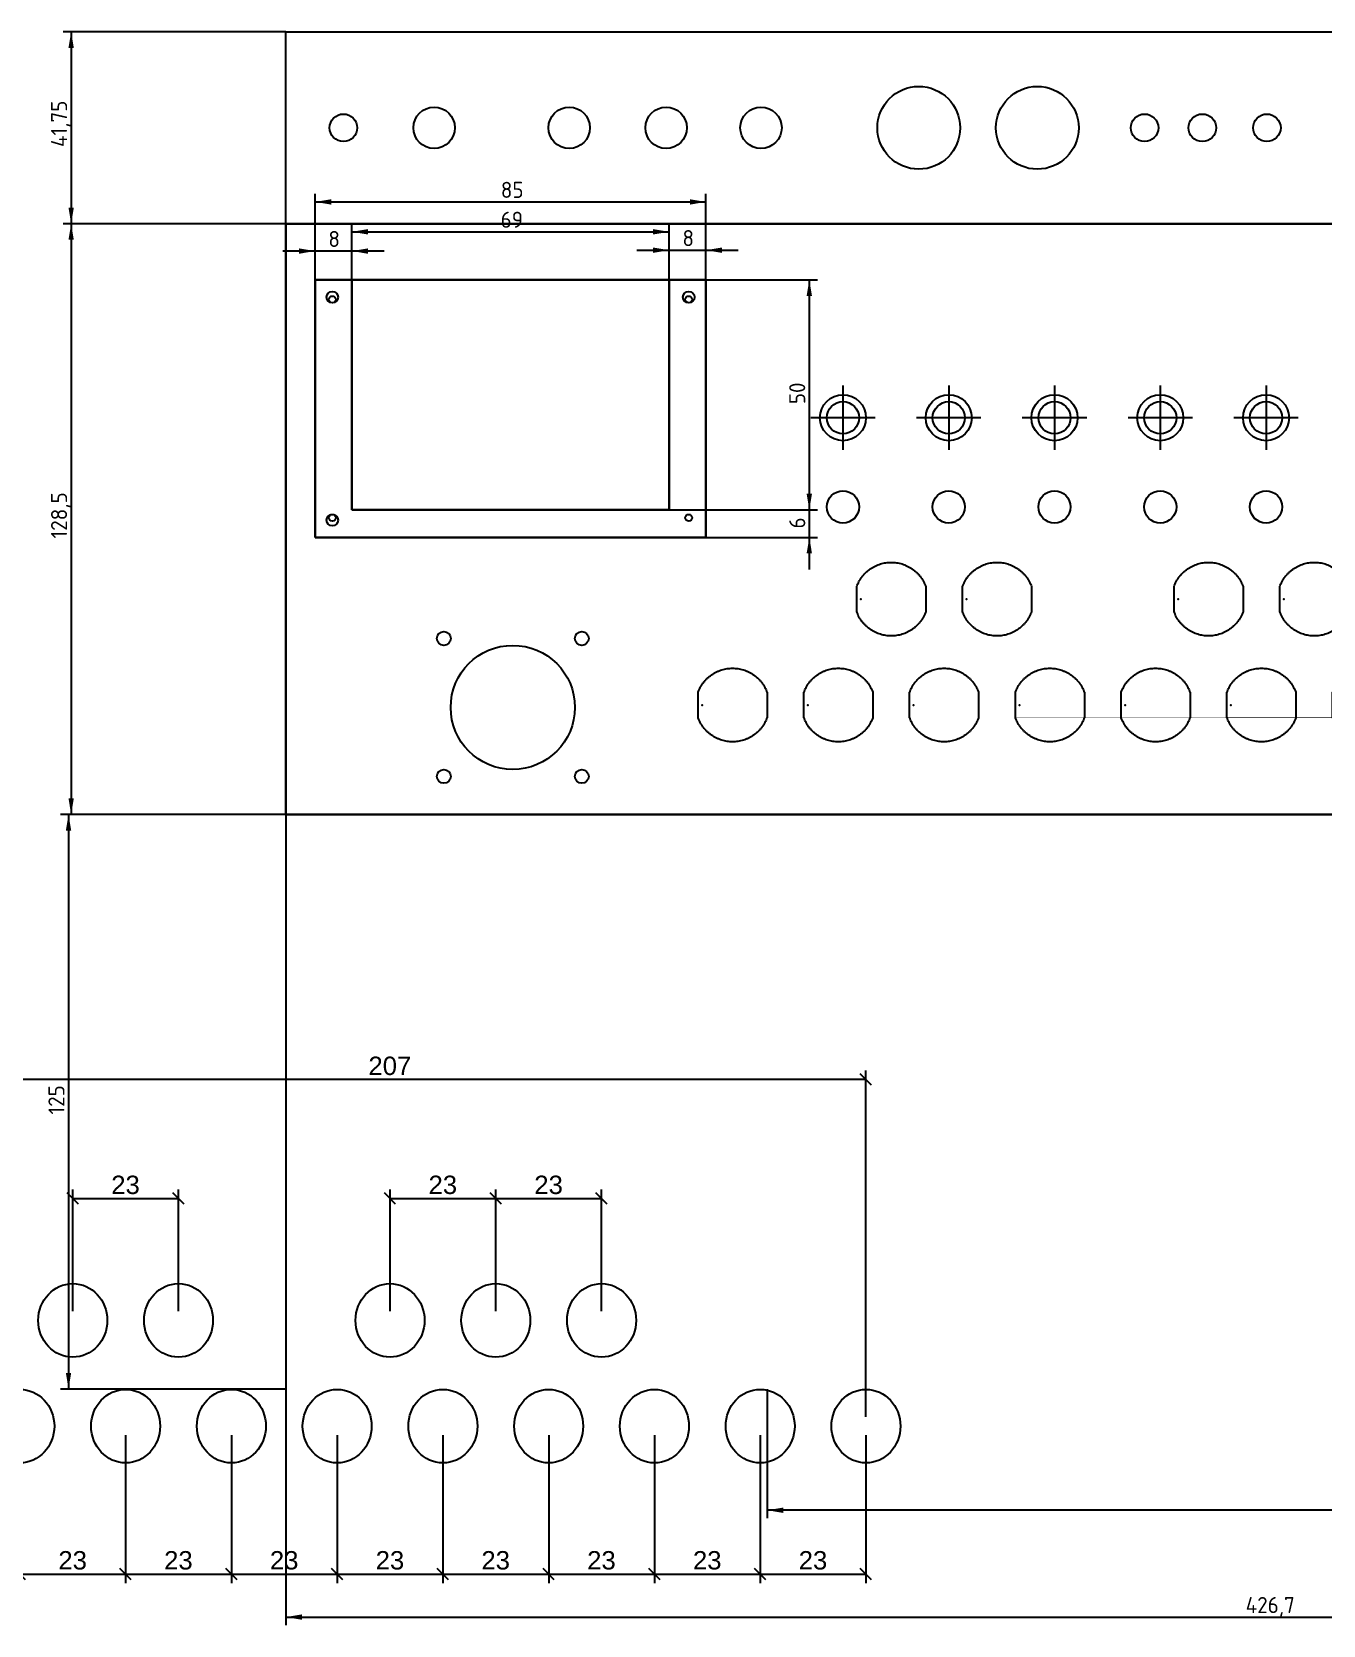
# Model space of a CAD drawing. Header units: millimetres. Extents: x 1147 to 1897, y 1257 to 1916.
# Drawn here: x 1331.8 to 1612.6, y 1547 to 1893.6 of the extents above; entities that cross this region are included whole.
import ezdxf
from ezdxf.enums import TextEntityAlignment as Align
from ezdxf.lldxf.tags import DXFTag

# ---------------------------------------------------------------- set-up
doc = ezdxf.new("R2010")
doc.units = ezdxf.units.MM
doc.layers.add('Cutting', color=7, linetype='Continuous')
doc.layers.add('Dimensions', color=7, linetype='Continuous')
doc.styles.add('SEACAD_Arial', font='arial.ttf')
doc.styles.add('SEACAD_Solid_Edge_ISO', font='seiso.ttf')
tags = doc.linetypes.add('CENTER2', pattern=[28.575, 19.05, -3.175, 3.175, -3.175]).pattern_tags.tags
tags[10:11] = [DXFTag(74, 4), DXFTag(75, 0), DXFTag(340, '0'), DXFTag(46, 0.0), DXFTag(50, 0.0), DXFTag(44, 0.0), DXFTag(45, 0.0)]
tags[8:9] = [DXFTag(74, 4), DXFTag(75, 0), DXFTag(340, '0'), DXFTag(46, 0.0), DXFTag(50, 0.0), DXFTag(44, 0.0), DXFTag(45, 0.0)]
tags[6:7] = [DXFTag(74, 4), DXFTag(75, 0), DXFTag(340, '0'), DXFTag(46, 0.0), DXFTag(50, 0.0), DXFTag(44, 0.0), DXFTag(45, 0.0)]
tags[4:5] = [DXFTag(74, 4), DXFTag(75, 0), DXFTag(340, '0'), DXFTag(46, 0.0), DXFTag(50, 0.0), DXFTag(44, 0.0), DXFTag(45, 0.0)]
tags = doc.linetypes.add('HIDDEN2', pattern=[4.7625, 3.175, -1.5875]).pattern_tags.tags
tags[6:7] = [DXFTag(74, 4), DXFTag(75, 0), DXFTag(340, '0'), DXFTag(46, 0.0), DXFTag(50, 0.0), DXFTag(44, 0.0), DXFTag(45, 0.0)]
tags[4:5] = [DXFTag(74, 4), DXFTag(75, 0), DXFTag(340, '0'), DXFTag(46, 0.0), DXFTag(50, 0.0), DXFTag(44, 0.0), DXFTag(45, 0.0)]
doc.dimstyles.new('ISO-25', dxfattribs={"dimtxt": 2.5, "dimasz": 2.5, "dimexe": 1.25, "dimexo": 0.625, "dimtad": 1, "dimtxsty": 'Standard', "dimcen": 2.5, "dimadec": 0, "dimazin": 0, "dimtfac": 1, "dimtmove": 0, "dimatfit": 3, "dimfxl": 1, "dimarcsym": 0})
doc.dimstyles.new('ISO_(mm)', dxfattribs={"dimtxt": 3.5, "dimasz": 3.5, "dimexe": 1.75, "dimexo": 0, "dimgap": 1.75, "dimtad": 1, "dimtxsty": 'SEACAD_Solid_Edge_ISO', "dimblk1": '_SE_FILLED', "dimblk2": '_SE_FILLED', "dimsah": 1, "dimcen": 1.75, "dimadec": 0, "dimazin": 0, "dimtfac": 1, "dimtmove": 0, "dimatfit": 3, "dimfxl": 1, "dimtolj": 1, "dimarcsym": 0})

# ---------------------------------------------------------------- blocks, each defined once
blk = doc.blocks.new('DMBLK517')
at = {"color": 7, "linetype": 'Continuous'}
for p, q in [((1329.15, 1588.28), (1329.15, 1556.09)), ((1352.15, 1588.28), (1352.15, 1556.09)), ((1330.37, 1556.86), (1327.92, 1559.31)), ((1329.15, 1558.09), (1352.15, 1558.09)), ((1353.37, 1556.86), (1350.92, 1559.31))]:
    blk.add_line(p, q, dxfattribs=at)
at = {"color": 7, "linetype": 'Continuous', "style": 'SEACAD_Arial'}
blk.add_text('23', height=4, dxfattribs=at).set_placement((1337.52, 1563.09), align=Align.TOP_LEFT)
blk = doc.blocks.new('DMBLK518')
at = {"color": 7, "linetype": 'Continuous'}
for p, q in [((1352.15, 1588.28), (1352.15, 1556.09)), ((1375.15, 1588.28), (1375.15, 1556.09)), ((1353.37, 1556.86), (1350.92, 1559.31)), ((1352.15, 1558.09), (1375.15, 1558.09)), ((1376.37, 1556.86), (1373.92, 1559.31))]:
    blk.add_line(p, q, dxfattribs=at)
at = {"color": 7, "linetype": 'Continuous', "style": 'SEACAD_Arial'}
blk.add_text('23', height=4, dxfattribs=at).set_placement((1360.52, 1563.09), align=Align.TOP_LEFT)
blk = doc.blocks.new('DMBLK519')
at = {"color": 7, "linetype": 'Continuous'}
for p, q in [((1375.15, 1588.28), (1375.15, 1556.09)), ((1398.15, 1588.28), (1398.15, 1556.09)), ((1376.37, 1556.86), (1373.92, 1559.31)), ((1375.15, 1558.09), (1398.15, 1558.09)), ((1399.37, 1556.86), (1396.92, 1559.31))]:
    blk.add_line(p, q, dxfattribs=at)
at = {"color": 7, "linetype": 'Continuous', "style": 'SEACAD_Arial'}
blk.add_text('23', height=4, dxfattribs=at).set_placement((1383.52, 1563.09), align=Align.TOP_LEFT)
blk = doc.blocks.new('DMBLK520')
at = {"color": 7, "linetype": 'Continuous'}
for p, q in [((1398.15, 1588.28), (1398.15, 1556.09)), ((1421.15, 1588.28), (1421.15, 1556.09)), ((1399.37, 1556.86), (1396.92, 1559.31)), ((1398.15, 1558.09), (1421.15, 1558.09)), ((1422.37, 1556.86), (1419.92, 1559.31))]:
    blk.add_line(p, q, dxfattribs=at)
at = {"color": 7, "linetype": 'Continuous', "style": 'SEACAD_Arial'}
blk.add_text('23', height=4, dxfattribs=at).set_placement((1406.52, 1563.09), align=Align.TOP_LEFT)
blk = doc.blocks.new('DMBLK521')
at = {"color": 7, "linetype": 'Continuous'}
for p, q in [((1421.15, 1588.28), (1421.15, 1556.09)), ((1444.15, 1588.28), (1444.15, 1556.09)), ((1422.37, 1556.86), (1419.92, 1559.31)), ((1421.15, 1558.09), (1444.15, 1558.09)), ((1445.37, 1556.86), (1442.92, 1559.31))]:
    blk.add_line(p, q, dxfattribs=at)
at = {"color": 7, "linetype": 'Continuous', "style": 'SEACAD_Arial'}
blk.add_text('23', height=4, dxfattribs=at).set_placement((1429.52, 1563.09), align=Align.TOP_LEFT)
blk = doc.blocks.new('DMBLK522')
at = {"color": 7, "linetype": 'Continuous'}
for p, q in [((1444.15, 1588.28), (1444.15, 1556.09)), ((1467.15, 1588.28), (1467.15, 1556.09)), ((1445.37, 1556.86), (1442.92, 1559.31)), ((1444.15, 1558.09), (1467.15, 1558.09)), ((1468.37, 1556.86), (1465.92, 1559.31))]:
    blk.add_line(p, q, dxfattribs=at)
at = {"color": 7, "linetype": 'Continuous', "style": 'SEACAD_Arial'}
blk.add_text('23', height=4, dxfattribs=at).set_placement((1452.52, 1563.09), align=Align.TOP_LEFT)
blk = doc.blocks.new('DMBLK523')
at = {"color": 7, "linetype": 'Continuous'}
for p, q in [((1467.15, 1588.28), (1467.15, 1556.09)), ((1490.15, 1588.28), (1490.15, 1556.09)), ((1468.37, 1556.86), (1465.92, 1559.31)), ((1467.15, 1558.09), (1490.15, 1558.09)), ((1491.37, 1556.86), (1488.92, 1559.31))]:
    blk.add_line(p, q, dxfattribs=at)
at = {"color": 7, "linetype": 'Continuous', "style": 'SEACAD_Arial'}
blk.add_text('23', height=4, dxfattribs=at).set_placement((1475.52, 1563.09), align=Align.TOP_LEFT)
blk = doc.blocks.new('DMBLK524')
at = {"color": 7, "linetype": 'Continuous'}
for p, q in [((1490.15, 1588.28), (1490.15, 1556.09)), ((1513.15, 1588.28), (1513.15, 1556.09)), ((1491.37, 1556.86), (1488.92, 1559.31)), ((1490.15, 1558.09), (1513.15, 1558.09)), ((1514.37, 1556.86), (1511.92, 1559.31))]:
    blk.add_line(p, q, dxfattribs=at)
at = {"color": 7, "linetype": 'Continuous', "style": 'SEACAD_Arial'}
blk.add_text('23', height=4, dxfattribs=at).set_placement((1498.52, 1563.09), align=Align.TOP_LEFT)
blk = doc.blocks.new('DMBLK525')
at = {"color": 7, "linetype": 'Continuous'}
for p, q in [((1341.87, 1638.55), (1339.42, 1641)), ((1340.65, 1615.28), (1340.65, 1641.77)), ((1340.65, 1639.77), (1363.65, 1639.77)), ((1364.87, 1638.55), (1362.42, 1641)), ((1363.65, 1615.28), (1363.65, 1641.77))]:
    blk.add_line(p, q, dxfattribs=at)
at = {"color": 7, "linetype": 'Continuous', "style": 'SEACAD_Arial'}
blk.add_text('23', height=4, dxfattribs=at).set_placement((1349.02, 1644.77), align=Align.TOP_LEFT)
blk = doc.blocks.new('DMBLK526')
at = {"color": 7, "linetype": 'Continuous'}
for p, q in [((1410.87, 1638.55), (1408.42, 1641)), ((1409.65, 1615.28), (1409.65, 1641.77)), ((1409.65, 1639.77), (1432.65, 1639.77)), ((1433.87, 1638.55), (1431.42, 1641)), ((1432.65, 1615.28), (1432.65, 1641.77))]:
    blk.add_line(p, q, dxfattribs=at)
at = {"color": 7, "linetype": 'Continuous', "style": 'SEACAD_Arial'}
blk.add_text('23', height=4, dxfattribs=at).set_placement((1418.02, 1644.77), align=Align.TOP_LEFT)
blk = doc.blocks.new('DMBLK527')
at = {"color": 7, "linetype": 'Continuous'}
for p, q in [((1433.87, 1638.55), (1431.42, 1641)), ((1432.65, 1615.28), (1432.65, 1641.77)), ((1432.65, 1639.77), (1455.65, 1639.77)), ((1456.87, 1638.55), (1454.42, 1641)), ((1455.65, 1615.28), (1455.65, 1641.77))]:
    blk.add_line(p, q, dxfattribs=at)
at = {"color": 7, "linetype": 'Continuous', "style": 'SEACAD_Arial'}
blk.add_text('23', height=4, dxfattribs=at).set_placement((1441.02, 1644.77), align=Align.TOP_LEFT)
blk = doc.blocks.new('DMBLK528')
at = {"color": 7, "linetype": 'Continuous'}
for p, q in [((1306.15, 1615.28), (1306.15, 1667.66)), ((1513.15, 1592.28), (1513.15, 1667.66)), ((1307.37, 1664.44), (1304.92, 1666.89)), ((1513.15, 1665.66), (1306.15, 1665.66)), ((1514.37, 1664.44), (1511.92, 1666.89))]:
    blk.add_line(p, q, dxfattribs=at)
at = {"color": 7, "linetype": 'Continuous', "style": 'SEACAD_Arial'}
blk.add_text('207', height=4, dxfattribs=at).set_placement((1404.95, 1670.66), align=Align.TOP_LEFT)
blk = doc.blocks.new('DMBLK530')
at = {"layer": 'Cutting', "linetype": 'Continuous'}
for points in [[(1339.72, 1848.35), (1340.88, 1848.35), (1340.3, 1851.85)], [(1339.72, 1726.85), (1340.3, 1723.35), (1340.88, 1726.85)]]:
    blk.add_hatch(color=7, dxfattribs=at).paths.add_polyline_path(points)
at = {"layer": 'Cutting', "color": 7, "linetype": 'Continuous'}
for p, q in [((1386.99, 1851.85), (1338.55, 1851.85)), ((1340.3, 1851.85), (1340.3, 1723.35)), ((1386.99, 1723.35), (1338.55, 1723.35))]:
    blk.add_line(p, q, dxfattribs=at)
at = {"layer": 'Cutting', "color": 7, "linetype": 'Continuous', "style": 'SEACAD_Solid_Edge_ISO'}
blk.add_text('128,5', height=3.5, rotation=90, dxfattribs=at).set_placement((1335.92, 1783.38), align=Align.TOP_LEFT)
blk = doc.blocks.new('_SE_FILLED')
at = {"color": 0}
blk.add_line((0, 0), (-1, 0), dxfattribs=at)
blk.add_solid([(0, 0), (-1, -0.1665), (-1, 0.1665), (0, 0)], dxfattribs=at)
blk = doc.blocks.new('DMBLK531')
at = {"layer": 'Cutting', "linetype": 'Continuous'}
for points in [[(1339.72, 1890.09), (1340.88, 1890.09), (1340.3, 1893.59)], [(1339.72, 1855.35), (1340.3, 1851.85), (1340.88, 1855.35)]]:
    blk.add_hatch(color=7, dxfattribs=at).paths.add_polyline_path(points)
at = {"layer": 'Cutting', "color": 7, "linetype": 'Continuous'}
for p, q in [((1386.99, 1893.59), (1338.55, 1893.59)), ((1340.3, 1893.59), (1340.3, 1851.85)), ((1386.99, 1851.85), (1338.55, 1851.85))]:
    blk.add_line(p, q, dxfattribs=at)
at = {"layer": 'Cutting', "color": 7, "linetype": 'Continuous', "style": 'SEACAD_Solid_Edge_ISO'}
blk.add_text('41,75', height=3.5, rotation=90, dxfattribs=at).set_placement((1335.92, 1868.54), align=Align.TOP_LEFT)
blk = doc.blocks.new('DMBLK532')
at = {"layer": 'Dimensions', "linetype": 'Continuous'}
for points in [[(1390.49, 1548.15), (1390.49, 1549.32), (1386.99, 1548.73)], [(1810.19, 1548.15), (1813.69, 1548.73), (1810.19, 1549.32)]]:
    blk.add_hatch(color=7, dxfattribs=at).paths.add_polyline_path(points)
at = {"layer": 'Dimensions', "color": 7, "linetype": 'Continuous'}
for p, q in [((1386.99, 1723.35), (1386.99, 1546.98)), ((1813.69, 1723.35), (1813.69, 1546.98)), ((1386.99, 1548.73), (1813.69, 1548.73))]:
    blk.add_line(p, q, dxfattribs=at)
at = {"layer": 'Dimensions', "color": 7, "linetype": 'Continuous', "style": 'SEACAD_Solid_Edge_ISO'}
blk.add_text('426,7', height=3.5, dxfattribs=at).set_placement((1595.72, 1553.11), align=Align.TOP_LEFT)
blk = doc.blocks.new('DMBLK533')
at = {"layer": 'Dimensions', "linetype": 'Continuous'}
for points in [[(1396.85, 1857.18), (1393.35, 1856.6), (1396.85, 1856.01)], [(1474.85, 1857.18), (1474.85, 1856.01), (1478.35, 1856.6)]]:
    blk.add_hatch(color=7, dxfattribs=at).paths.add_polyline_path(points)
at = {"layer": 'Dimensions', "color": 7, "linetype": 'Continuous'}
for p, q in [((1393.35, 1839.62), (1393.35, 1858.35)), ((1478.35, 1839.62), (1478.35, 1858.35)), ((1393.35, 1856.6), (1478.35, 1856.6))]:
    blk.add_line(p, q, dxfattribs=at)
at = {"layer": 'Dimensions', "color": 7, "linetype": 'Continuous', "style": 'SEACAD_Solid_Edge_ISO'}
blk.add_text('85', height=3.5, dxfattribs=at).set_placement((1433.74, 1860.97), align=Align.TOP_LEFT)
blk = doc.blocks.new('DMBLK534')
at = {"layer": 'Dimensions', "linetype": 'Continuous'}
for points in [[(1501.41, 1836.12), (1500.83, 1839.62), (1500.24, 1836.12)], [(1501.41, 1793.12), (1500.24, 1793.12), (1500.83, 1789.62)]]:
    blk.add_hatch(color=7, dxfattribs=at).paths.add_polyline_path(points)
at = {"layer": 'Dimensions', "color": 7, "linetype": 'Continuous'}
for p, q in [((1470.35, 1839.62), (1502.58, 1839.62)), ((1500.83, 1839.62), (1500.83, 1789.62)), ((1470.35, 1789.62), (1502.58, 1789.62))]:
    blk.add_line(p, q, dxfattribs=at)
at = {"layer": 'Dimensions', "color": 7, "linetype": 'Continuous', "style": 'SEACAD_Solid_Edge_ISO'}
blk.add_text('50', height=3.5, rotation=90, dxfattribs=at).set_placement((1496.45, 1812.6), align=Align.TOP_LEFT)
blk = doc.blocks.new('DMBLK535')
at = {"layer": 'Dimensions', "linetype": 'Continuous'}
for points in [[(1501.41, 1793.12), (1500.24, 1793.12), (1500.83, 1789.62)], [(1501.41, 1780.12), (1500.83, 1783.62), (1500.24, 1780.12)]]:
    blk.add_hatch(color=7, dxfattribs=at).paths.add_polyline_path(points)
at = {"layer": 'Dimensions', "color": 7, "linetype": 'Continuous'}
for p, q in [((1500.83, 1796.62), (1500.83, 1776.62)), ((1470.35, 1789.62), (1502.58, 1789.62)), ((1478.35, 1783.62), (1502.58, 1783.62))]:
    blk.add_line(p, q, dxfattribs=at)
at = {"layer": 'Dimensions', "color": 7, "linetype": 'Continuous', "style": 'SEACAD_Solid_Edge_ISO'}
blk.add_text('6', height=3.5, rotation=90, dxfattribs=at).set_placement((1496.45, 1785.55), align=Align.TOP_LEFT)
blk = doc.blocks.new('DMBLK536')
at = {"layer": 'Dimensions', "linetype": 'Continuous'}
for points in [[(1389.85, 1846.49), (1389.85, 1845.32), (1393.35, 1845.91)], [(1404.85, 1846.49), (1401.35, 1845.91), (1404.85, 1845.32)]]:
    blk.add_hatch(color=7, dxfattribs=at).paths.add_polyline_path(points)
at = {"layer": 'Dimensions', "color": 7, "linetype": 'Continuous'}
for p, q in [((1393.35, 1839.62), (1393.35, 1847.66)), ((1401.35, 1839.62), (1401.35, 1847.66)), ((1408.35, 1845.91), (1386.35, 1845.91))]:
    blk.add_line(p, q, dxfattribs=at)
at = {"layer": 'Dimensions', "color": 7, "linetype": 'Continuous', "style": 'SEACAD_Solid_Edge_ISO'}
blk.add_text('8', height=3.5, dxfattribs=at).set_placement((1396.24, 1850.28), align=Align.TOP_LEFT)
blk = doc.blocks.new('DMBLK537')
at = {"layer": 'Dimensions', "linetype": 'Continuous'}
for points in [[(1466.85, 1846.68), (1466.85, 1845.51), (1470.35, 1846.1)], [(1481.85, 1846.68), (1478.35, 1846.1), (1481.85, 1845.51)]]:
    blk.add_hatch(color=7, dxfattribs=at).paths.add_polyline_path(points)
at = {"layer": 'Dimensions', "color": 7, "linetype": 'Continuous'}
for p, q in [((1470.35, 1839.62), (1470.35, 1847.85)), ((1478.35, 1839.62), (1478.35, 1847.85)), ((1463.35, 1846.1), (1485.35, 1846.1))]:
    blk.add_line(p, q, dxfattribs=at)
at = {"layer": 'Dimensions', "color": 7, "linetype": 'Continuous', "style": 'SEACAD_Solid_Edge_ISO'}
blk.add_text('8', height=3.5, dxfattribs=at).set_placement((1473.24, 1850.47), align=Align.TOP_LEFT)
blk = doc.blocks.new('DMBLK538')
at = {"layer": 'Dimensions', "linetype": 'Continuous'}
for points in [[(1404.85, 1850.68), (1401.35, 1850.09), (1404.85, 1849.51)], [(1466.85, 1850.68), (1466.85, 1849.51), (1470.35, 1850.09)]]:
    blk.add_hatch(color=7, dxfattribs=at).paths.add_polyline_path(points)
at = {"layer": 'Dimensions', "color": 7, "linetype": 'Continuous'}
for p, q in [((1401.35, 1839.62), (1401.35, 1851.84)), ((1470.35, 1839.62), (1470.35, 1851.84)), ((1401.35, 1850.09), (1470.35, 1850.09))]:
    blk.add_line(p, q, dxfattribs=at)
at = {"layer": 'Dimensions', "color": 7, "linetype": 'Continuous', "style": 'SEACAD_Solid_Edge_ISO'}
blk.add_text('69', height=3.5, dxfattribs=at).set_placement((1433.7, 1854.47), align=Align.TOP_LEFT)
blk = doc.blocks.new('SE7')
at = {"layer": 'Cutting', "color": 7, "linetype": 'Continuous'}
for points, weights in [([(1683.64, 1749.93), (1685.58, 1755.15), (1691.14, 1755.15), (1696.71, 1755.15), (1698.64, 1749.93)], [1, 0.820970545228, 1, 0.820970545228, 1]), ([(1698.64, 1744.39), (1696.73, 1739.15), (1691.14, 1739.15), (1685.56, 1739.15), (1683.64, 1744.39)], [1, 0.820080278449, 1, 0.820080278449, 1])]:
    blk.add_rational_spline(points, weights, degree=2, knots=[0, 0, 0, 0.5, 0.5, 1, 1, 1], dxfattribs=at)
for points in [[(1683.64, 1744.36), (1683.64, 1744.39), (1683.64, 1749.93)], [(1698.64, 1749.93), (1698.64, 1747.15), (1698.64, 1744.39)]]:
    blk.add_open_spline(points, degree=2, dxfattribs=at)
at = {"layer": 'Cutting', "color": 7, "linetype": 'HIDDEN2'}
blk.add_point((1684.51, 1747.15), dxfattribs=at)
blk = doc.blocks.new('SE6')
at = {"layer": 'Cutting'}
blk.add_blockref('SE7', (0, 0), dxfattribs=at)
blk = doc.blocks.new('SE9')
at = {"layer": 'Cutting', "color": 7, "linetype": 'Continuous'}
for points, weights in [([(1660.64, 1749.93), (1662.58, 1755.15), (1668.14, 1755.15), (1673.71, 1755.15), (1675.64, 1749.93)], [1, 0.820970545228, 1, 0.820970545228, 1]), ([(1675.64, 1744.39), (1673.73, 1739.15), (1668.14, 1739.15), (1662.56, 1739.15), (1660.64, 1744.39)], [1, 0.820080278449, 1, 0.820080278449, 1])]:
    blk.add_rational_spline(points, weights, degree=2, knots=[0, 0, 0, 0.5, 0.5, 1, 1, 1], dxfattribs=at)
for points in [[(1660.64, 1744.36), (1660.64, 1744.39), (1660.64, 1749.93)], [(1675.64, 1749.93), (1675.64, 1747.15), (1675.64, 1744.39)]]:
    blk.add_open_spline(points, degree=2, dxfattribs=at)
at = {"layer": 'Cutting', "color": 7, "linetype": 'HIDDEN2'}
blk.add_point((1661.51, 1747.15), dxfattribs=at)
blk = doc.blocks.new('SE8')
at = {"layer": 'Cutting'}
blk.add_blockref('SE9', (0, 0), dxfattribs=at)
blk = doc.blocks.new('SE11')
at = {"layer": 'Cutting', "color": 7, "linetype": 'Continuous'}
for points, weights in [([(1637.64, 1749.93), (1639.58, 1755.15), (1645.14, 1755.15), (1650.71, 1755.15), (1652.64, 1749.93)], [1, 0.820970545228, 1, 0.820970545228, 1]), ([(1652.64, 1744.39), (1650.73, 1739.15), (1645.14, 1739.15), (1639.56, 1739.15), (1637.64, 1744.39)], [1, 0.820080278449, 1, 0.820080278449, 1])]:
    blk.add_rational_spline(points, weights, degree=2, knots=[0, 0, 0, 0.5, 0.5, 1, 1, 1], dxfattribs=at)
for points in [[(1637.64, 1744.36), (1637.64, 1744.39), (1637.64, 1749.93)], [(1652.64, 1749.93), (1652.64, 1747.15), (1652.64, 1744.39)]]:
    blk.add_open_spline(points, degree=2, dxfattribs=at)
at = {"layer": 'Cutting', "color": 7, "linetype": 'HIDDEN2'}
blk.add_point((1638.51, 1747.15), dxfattribs=at)
blk = doc.blocks.new('SE10')
at = {"layer": 'Cutting'}
blk.add_blockref('SE11', (0, 0), dxfattribs=at)
blk = doc.blocks.new('SE13')
at = {"layer": 'Cutting', "color": 7, "linetype": 'Continuous'}
for points, weights in [([(1614.64, 1749.93), (1616.58, 1755.15), (1622.14, 1755.15), (1627.71, 1755.15), (1629.64, 1749.93)], [1, 0.820970545228, 1, 0.820970545228, 1]), ([(1629.64, 1744.39), (1627.73, 1739.15), (1622.14, 1739.15), (1616.56, 1739.15), (1614.64, 1744.39)], [1, 0.820080278449, 1, 0.820080278449, 1])]:
    blk.add_rational_spline(points, weights, degree=2, knots=[0, 0, 0, 0.5, 0.5, 1, 1, 1], dxfattribs=at)
for points in [[(1614.64, 1744.36), (1614.64, 1744.39), (1614.64, 1749.93)], [(1629.64, 1749.93), (1629.64, 1747.15), (1629.64, 1744.39)]]:
    blk.add_open_spline(points, degree=2, dxfattribs=at)
at = {"layer": 'Cutting', "color": 7, "linetype": 'HIDDEN2'}
blk.add_point((1615.51, 1747.15), dxfattribs=at)
blk = doc.blocks.new('SE12')
at = {"layer": 'Cutting'}
blk.add_blockref('SE13', (0, 0), dxfattribs=at)
blk = doc.blocks.new('SE15')
at = {"layer": 'Cutting', "color": 7, "linetype": 'Continuous'}
for points, weights in [([(1591.64, 1749.93), (1593.58, 1755.15), (1599.14, 1755.15), (1604.71, 1755.15), (1606.64, 1749.93)], [1, 0.820970545228, 1, 0.820970545228, 1]), ([(1606.64, 1744.39), (1604.73, 1739.15), (1599.14, 1739.15), (1593.56, 1739.15), (1591.64, 1744.39)], [1, 0.820080278449, 1, 0.820080278449, 1])]:
    blk.add_rational_spline(points, weights, degree=2, knots=[0, 0, 0, 0.5, 0.5, 1, 1, 1], dxfattribs=at)
for points in [[(1591.64, 1744.36), (1591.64, 1744.39), (1591.64, 1749.93)], [(1606.64, 1749.93), (1606.64, 1747.15), (1606.64, 1744.39)]]:
    blk.add_open_spline(points, degree=2, dxfattribs=at)
at = {"layer": 'Cutting', "color": 7, "linetype": 'HIDDEN2'}
blk.add_point((1592.51, 1747.15), dxfattribs=at)
blk = doc.blocks.new('SE14')
at = {"layer": 'Cutting'}
blk.add_blockref('SE15', (0, 0), dxfattribs=at)
blk = doc.blocks.new('SE17')
at = {"layer": 'Cutting', "color": 7, "linetype": 'Continuous'}
for points, weights in [([(1568.64, 1749.93), (1570.58, 1755.15), (1576.14, 1755.15), (1581.71, 1755.15), (1583.64, 1749.93)], [1, 0.820970545228, 1, 0.820970545228, 1]), ([(1583.64, 1744.39), (1581.73, 1739.15), (1576.14, 1739.15), (1570.56, 1739.15), (1568.64, 1744.39)], [1, 0.820080278449, 1, 0.820080278449, 1])]:
    blk.add_rational_spline(points, weights, degree=2, knots=[0, 0, 0, 0.5, 0.5, 1, 1, 1], dxfattribs=at)
for points in [[(1568.64, 1744.36), (1568.64, 1744.39), (1568.64, 1749.93)], [(1583.64, 1749.93), (1583.64, 1747.15), (1583.64, 1744.39)]]:
    blk.add_open_spline(points, degree=2, dxfattribs=at)
at = {"layer": 'Cutting', "color": 7, "linetype": 'HIDDEN2'}
blk.add_point((1569.51, 1747.15), dxfattribs=at)
blk = doc.blocks.new('SE16')
at = {"layer": 'Cutting'}
blk.add_blockref('SE17', (0, 0), dxfattribs=at)
blk = doc.blocks.new('SE19')
at = {"layer": 'Cutting', "color": 7, "linetype": 'Continuous'}
for points, weights in [([(1545.64, 1749.93), (1547.58, 1755.15), (1553.14, 1755.15), (1558.71, 1755.15), (1560.64, 1749.93)], [1, 0.820970545228, 1, 0.820970545228, 1]), ([(1560.64, 1744.39), (1558.73, 1739.15), (1553.14, 1739.15), (1547.56, 1739.15), (1545.64, 1744.39)], [1, 0.820080278449, 1, 0.820080278449, 1])]:
    blk.add_rational_spline(points, weights, degree=2, knots=[0, 0, 0, 0.5, 0.5, 1, 1, 1], dxfattribs=at)
for points in [[(1545.64, 1744.36), (1545.64, 1744.39), (1545.64, 1749.93)], [(1560.64, 1749.93), (1560.64, 1747.15), (1560.64, 1744.39)]]:
    blk.add_open_spline(points, degree=2, dxfattribs=at)
at = {"layer": 'Cutting', "color": 7, "linetype": 'HIDDEN2'}
blk.add_point((1546.51, 1747.15), dxfattribs=at)
blk = doc.blocks.new('SE18')
at = {"layer": 'Cutting'}
blk.add_blockref('SE19', (0, 0), dxfattribs=at)
blk = doc.blocks.new('SE21')
at = {"layer": 'Cutting', "color": 7, "linetype": 'Continuous'}
for points, weights in [([(1522.64, 1749.93), (1524.58, 1755.15), (1530.14, 1755.15), (1535.71, 1755.15), (1537.64, 1749.93)], [1, 0.820970545228, 1, 0.820970545228, 1]), ([(1537.64, 1744.39), (1535.73, 1739.15), (1530.14, 1739.15), (1524.56, 1739.15), (1522.64, 1744.39)], [1, 0.820080278449, 1, 0.820080278449, 1])]:
    blk.add_rational_spline(points, weights, degree=2, knots=[0, 0, 0, 0.5, 0.5, 1, 1, 1], dxfattribs=at)
for points in [[(1522.64, 1744.36), (1522.64, 1744.39), (1522.64, 1749.93)], [(1537.64, 1749.93), (1537.64, 1747.15), (1537.64, 1744.39)]]:
    blk.add_open_spline(points, degree=2, dxfattribs=at)
at = {"layer": 'Cutting', "color": 7, "linetype": 'HIDDEN2'}
blk.add_point((1523.51, 1747.15), dxfattribs=at)
blk = doc.blocks.new('SE20')
at = {"layer": 'Cutting'}
blk.add_blockref('SE21', (0, 0), dxfattribs=at)
blk = doc.blocks.new('SE23')
at = {"layer": 'Cutting', "color": 7, "linetype": 'Continuous'}
for points, weights in [([(1499.64, 1749.93), (1501.58, 1755.15), (1507.14, 1755.15), (1512.71, 1755.15), (1514.64, 1749.93)], [1, 0.820970545228, 1, 0.820970545228, 1]), ([(1514.64, 1744.39), (1512.73, 1739.15), (1507.14, 1739.15), (1501.56, 1739.15), (1499.64, 1744.39)], [1, 0.820080278449, 1, 0.820080278449, 1])]:
    blk.add_rational_spline(points, weights, degree=2, knots=[0, 0, 0, 0.5, 0.5, 1, 1, 1], dxfattribs=at)
for points in [[(1499.64, 1744.36), (1499.64, 1744.39), (1499.64, 1749.93)], [(1514.64, 1749.93), (1514.64, 1747.15), (1514.64, 1744.39)]]:
    blk.add_open_spline(points, degree=2, dxfattribs=at)
at = {"layer": 'Cutting', "color": 7, "linetype": 'HIDDEN2'}
blk.add_point((1500.51, 1747.15), dxfattribs=at)
blk = doc.blocks.new('SE22')
at = {"layer": 'Cutting'}
blk.add_blockref('SE23', (0, 0), dxfattribs=at)
blk = doc.blocks.new('SE25')
at = {"layer": 'Cutting', "color": 7, "linetype": 'Continuous'}
for points, weights in [([(1476.64, 1749.93), (1478.58, 1755.15), (1484.14, 1755.15), (1489.71, 1755.15), (1491.64, 1749.93)], [1, 0.820970545228, 1, 0.820970545228, 1]), ([(1491.64, 1744.39), (1489.73, 1739.15), (1484.14, 1739.15), (1478.56, 1739.15), (1476.64, 1744.39)], [1, 0.820080278449, 1, 0.820080278449, 1])]:
    blk.add_rational_spline(points, weights, degree=2, knots=[0, 0, 0, 0.5, 0.5, 1, 1, 1], dxfattribs=at)
for points in [[(1476.64, 1744.36), (1476.64, 1744.39), (1476.64, 1749.93)], [(1491.64, 1749.93), (1491.64, 1747.15), (1491.64, 1744.39)]]:
    blk.add_open_spline(points, degree=2, dxfattribs=at)
at = {"layer": 'Cutting', "color": 7, "linetype": 'HIDDEN2'}
blk.add_point((1477.51, 1747.15), dxfattribs=at)
blk = doc.blocks.new('SE24')
at = {"layer": 'Cutting'}
blk.add_blockref('SE25', (0, 0), dxfattribs=at)
blk = doc.blocks.new('SE27')
at = {"layer": 'Cutting', "color": 7, "linetype": 'Continuous'}
for points, weights in [([(1626.15, 1772.96), (1628.08, 1778.18), (1633.65, 1778.18), (1639.21, 1778.18), (1641.15, 1772.96)], [1, 0.820970545228, 1, 0.820970545228, 1]), ([(1641.15, 1767.42), (1639.23, 1762.18), (1633.65, 1762.18), (1628.07, 1762.18), (1626.14, 1767.42)], [1, 0.820080278449, 1, 0.820080278449, 1])]:
    blk.add_rational_spline(points, weights, degree=2, knots=[0, 0, 0, 0.5, 0.5, 1, 1, 1], dxfattribs=at)
for points in [[(1626.15, 1767.39), (1626.14, 1767.42), (1626.15, 1772.96)], [(1641.15, 1772.96), (1641.15, 1770.18), (1641.15, 1767.42)]]:
    blk.add_open_spline(points, degree=2, dxfattribs=at)
at = {"layer": 'Cutting', "color": 7, "linetype": 'HIDDEN2'}
blk.add_point((1627.01, 1770.18), dxfattribs=at)
blk = doc.blocks.new('SE26')
at = {"layer": 'Cutting'}
blk.add_blockref('SE27', (0, 0), dxfattribs=at)
blk = doc.blocks.new('SE29')
at = {"layer": 'Cutting', "color": 7, "linetype": 'Continuous'}
for points, weights in [([(1603.15, 1772.96), (1605.08, 1778.18), (1610.65, 1778.18), (1616.21, 1778.18), (1618.15, 1772.96)], [1, 0.820970545228, 1, 0.820970545228, 1]), ([(1618.15, 1767.42), (1616.23, 1762.18), (1610.65, 1762.18), (1605.07, 1762.18), (1603.14, 1767.42)], [1, 0.820080278449, 1, 0.820080278449, 1])]:
    blk.add_rational_spline(points, weights, degree=2, knots=[0, 0, 0, 0.5, 0.5, 1, 1, 1], dxfattribs=at)
for points in [[(1603.15, 1767.39), (1603.14, 1767.42), (1603.15, 1772.96)], [(1618.15, 1772.96), (1618.15, 1770.18), (1618.15, 1767.42)]]:
    blk.add_open_spline(points, degree=2, dxfattribs=at)
at = {"layer": 'Cutting', "color": 7, "linetype": 'HIDDEN2'}
blk.add_point((1604.01, 1770.18), dxfattribs=at)
blk = doc.blocks.new('SE28')
at = {"layer": 'Cutting'}
blk.add_blockref('SE29', (0, 0), dxfattribs=at)
blk = doc.blocks.new('SE31')
at = {"layer": 'Cutting', "color": 7, "linetype": 'Continuous'}
for points, weights in [([(1580.15, 1772.96), (1582.08, 1778.18), (1587.65, 1778.18), (1593.21, 1778.18), (1595.15, 1772.96)], [1, 0.820970545228, 1, 0.820970545228, 1]), ([(1595.15, 1767.42), (1593.23, 1762.18), (1587.65, 1762.18), (1582.07, 1762.18), (1580.14, 1767.42)], [1, 0.820080278449, 1, 0.820080278449, 1])]:
    blk.add_rational_spline(points, weights, degree=2, knots=[0, 0, 0, 0.5, 0.5, 1, 1, 1], dxfattribs=at)
for points in [[(1580.15, 1767.39), (1580.14, 1767.42), (1580.15, 1772.96)], [(1595.15, 1772.96), (1595.15, 1770.18), (1595.15, 1767.42)]]:
    blk.add_open_spline(points, degree=2, dxfattribs=at)
at = {"layer": 'Cutting', "color": 7, "linetype": 'HIDDEN2'}
blk.add_point((1581.01, 1770.18), dxfattribs=at)
blk = doc.blocks.new('SE30')
at = {"layer": 'Cutting'}
blk.add_blockref('SE31', (0, 0), dxfattribs=at)
blk = doc.blocks.new('SE33')
at = {"layer": 'Cutting', "color": 7, "linetype": 'Continuous'}
for points, weights in [([(1534.15, 1772.96), (1536.08, 1778.18), (1541.65, 1778.18), (1547.21, 1778.18), (1549.15, 1772.96)], [1, 0.820970545228, 1, 0.820970545228, 1]), ([(1549.15, 1767.42), (1547.23, 1762.18), (1541.65, 1762.18), (1536.07, 1762.18), (1534.14, 1767.42)], [1, 0.820080278449, 1, 0.820080278449, 1])]:
    blk.add_rational_spline(points, weights, degree=2, knots=[0, 0, 0, 0.5, 0.5, 1, 1, 1], dxfattribs=at)
for points in [[(1534.15, 1767.39), (1534.14, 1767.42), (1534.15, 1772.96)], [(1549.15, 1772.96), (1549.15, 1770.18), (1549.15, 1767.42)]]:
    blk.add_open_spline(points, degree=2, dxfattribs=at)
at = {"layer": 'Cutting', "color": 7, "linetype": 'HIDDEN2'}
blk.add_point((1535.01, 1770.18), dxfattribs=at)
blk = doc.blocks.new('SE32')
at = {"layer": 'Cutting'}
blk.add_blockref('SE33', (0, 0), dxfattribs=at)
blk = doc.blocks.new('SE35')
at = {"layer": 'Cutting', "color": 7, "linetype": 'Continuous'}
for points, weights in [([(1511.15, 1772.96), (1513.08, 1778.18), (1518.65, 1778.18), (1524.21, 1778.18), (1526.15, 1772.96)], [1, 0.820970545228, 1, 0.820970545228, 1]), ([(1526.15, 1767.42), (1524.23, 1762.18), (1518.65, 1762.18), (1513.07, 1762.18), (1511.14, 1767.42)], [1, 0.820080278449, 1, 0.820080278449, 1])]:
    blk.add_rational_spline(points, weights, degree=2, knots=[0, 0, 0, 0.5, 0.5, 1, 1, 1], dxfattribs=at)
for points in [[(1511.15, 1767.39), (1511.14, 1767.42), (1511.15, 1772.96)], [(1526.15, 1772.96), (1526.15, 1770.18), (1526.15, 1767.42)]]:
    blk.add_open_spline(points, degree=2, dxfattribs=at)
at = {"layer": 'Cutting', "color": 7, "linetype": 'HIDDEN2'}
blk.add_point((1512.01, 1770.18), dxfattribs=at)
blk = doc.blocks.new('SE34')
at = {"layer": 'Cutting'}
blk.add_blockref('SE35', (0, 0), dxfattribs=at)
blk = doc.blocks.new('SE5')
for name in ['SE34', 'SE32', 'SE30', 'SE28', 'SE26', 'SE24', 'SE22', 'SE20', 'SE18', 'SE16', 'SE14', 'SE12', 'SE10', 'SE8', 'SE6']:
    blk.add_blockref(name, (0, 0))
blk = doc.blocks.new('SE4')
at = {"layer": 'Cutting'}
blk.add_blockref('SE5', (0, 0), dxfattribs=at)
blk = doc.blocks.new('DMBLK624')
at = {"layer": 'Dimensions', "linetype": 'Continuous'}
for points in [[(1495.19, 1571.39), (1495.19, 1572.56), (1491.69, 1571.98)], [(1810.19, 1571.39), (1813.69, 1571.98), (1810.19, 1572.56)]]:
    blk.add_hatch(color=7, dxfattribs=at).paths.add_polyline_path(points)
at = {"layer": 'Dimensions', "color": 7, "linetype": 'Continuous'}
for p, q in [((1491.69, 1598.35), (1491.69, 1570.23)), ((1813.69, 1598.35), (1813.69, 1570.23)), ((1813.69, 1571.98), (1491.69, 1571.98))]:
    blk.add_line(p, q, dxfattribs=at)
at = {"layer": 'Dimensions', "color": 7, "linetype": 'Continuous', "style": 'SEACAD_Solid_Edge_ISO'}
blk.add_text('322', height=3.5, dxfattribs=at).set_placement((1649.62, 1576.35), align=Align.TOP_LEFT)
blk = doc.blocks.new('DMBLK625')
at = {"layer": 'Dimensions', "linetype": 'Continuous'}
for points in [[(1339.15, 1719.85), (1340.31, 1719.85), (1339.73, 1723.35)], [(1339.15, 1601.85), (1339.73, 1598.35), (1340.31, 1601.85)]]:
    blk.add_hatch(color=7, dxfattribs=at).paths.add_polyline_path(points)
at = {"layer": 'Dimensions', "color": 7, "linetype": 'Continuous'}
for p, q in [((1386.99, 1723.35), (1337.98, 1723.35)), ((1339.73, 1723.35), (1339.73, 1598.35)), ((1386.99, 1598.35), (1337.98, 1598.35))]:
    blk.add_line(p, q, dxfattribs=at)
at = {"layer": 'Dimensions', "color": 7, "linetype": 'Continuous', "style": 'SEACAD_Solid_Edge_ISO'}
blk.add_text('125', height=3.5, rotation=90, dxfattribs=at).set_placement((1335.35, 1658.06), align=Align.TOP_LEFT)
blk = doc.blocks.new('SEANNOT_GROUP18')
at = {"layer": 'Cutting', "color": 7, "linetype": 'CENTER2'}
for p, q in [((1508.15, 1816.65), (1508.15, 1802.65)), ((1515.15, 1809.65), (1501.15, 1809.65))]:
    blk.add_line(p, q, dxfattribs=at)
blk = doc.blocks.new('SE117')
at = {"layer": 'Cutting', "color": 7, "linetype": 'HIDDEN2'}
blk.add_circle((1508.15, 1809.65), 5, dxfattribs=at)
at = {"layer": 'Cutting', "color": 7, "linetype": 'Continuous'}
blk.add_circle((1508.15, 1809.65), 3.5, dxfattribs=at)
at = {"layer": 'Cutting'}
blk.add_blockref('SEANNOT_GROUP18', (0, 0), dxfattribs=at)
blk = doc.blocks.new('SE116')
at = {"layer": 'Cutting'}
blk.add_blockref('SE117', (0, 0), dxfattribs=at)
blk = doc.blocks.new('SEANNOT_GROUP19')
at = {"layer": 'Cutting', "color": 7, "linetype": 'CENTER2'}
for p, q in [((1531.15, 1816.65), (1531.15, 1802.65)), ((1538.15, 1809.65), (1524.15, 1809.65))]:
    blk.add_line(p, q, dxfattribs=at)
blk = doc.blocks.new('SE119')
at = {"layer": 'Cutting', "color": 7, "linetype": 'HIDDEN2'}
blk.add_circle((1531.15, 1809.65), 5, dxfattribs=at)
at = {"layer": 'Cutting', "color": 7, "linetype": 'Continuous'}
blk.add_circle((1531.15, 1809.65), 3.5, dxfattribs=at)
at = {"layer": 'Cutting'}
blk.add_blockref('SEANNOT_GROUP19', (0, 0), dxfattribs=at)
blk = doc.blocks.new('SE118')
at = {"layer": 'Cutting'}
blk.add_blockref('SE119', (0, 0), dxfattribs=at)
blk = doc.blocks.new('SEANNOT_GROUP20')
at = {"layer": 'Cutting', "color": 7, "linetype": 'CENTER2'}
for p, q in [((1554.15, 1816.65), (1554.15, 1802.65)), ((1561.15, 1809.65), (1547.15, 1809.65))]:
    blk.add_line(p, q, dxfattribs=at)
blk = doc.blocks.new('SE121')
at = {"layer": 'Cutting', "color": 7, "linetype": 'HIDDEN2'}
blk.add_circle((1554.15, 1809.65), 5, dxfattribs=at)
at = {"layer": 'Cutting', "color": 7, "linetype": 'Continuous'}
blk.add_circle((1554.15, 1809.65), 3.5, dxfattribs=at)
at = {"layer": 'Cutting'}
blk.add_blockref('SEANNOT_GROUP20', (0, 0), dxfattribs=at)
blk = doc.blocks.new('SE120')
at = {"layer": 'Cutting'}
blk.add_blockref('SE121', (0, 0), dxfattribs=at)
blk = doc.blocks.new('SEANNOT_GROUP21')
at = {"layer": 'Cutting', "color": 7, "linetype": 'CENTER2'}
for p, q in [((1577.15, 1816.65), (1577.15, 1802.65)), ((1584.15, 1809.65), (1570.15, 1809.65))]:
    blk.add_line(p, q, dxfattribs=at)
blk = doc.blocks.new('SE123')
at = {"layer": 'Cutting', "color": 7, "linetype": 'HIDDEN2'}
blk.add_circle((1577.15, 1809.65), 5, dxfattribs=at)
at = {"layer": 'Cutting', "color": 7, "linetype": 'Continuous'}
blk.add_circle((1577.15, 1809.65), 3.5, dxfattribs=at)
at = {"layer": 'Cutting'}
blk.add_blockref('SEANNOT_GROUP21', (0, 0), dxfattribs=at)
blk = doc.blocks.new('SE122')
at = {"layer": 'Cutting'}
blk.add_blockref('SE123', (0, 0), dxfattribs=at)
blk = doc.blocks.new('SEANNOT_GROUP22')
at = {"layer": 'Cutting', "color": 7, "linetype": 'CENTER2'}
for p, q in [((1600.15, 1816.65), (1600.15, 1802.65)), ((1607.15, 1809.65), (1593.15, 1809.65))]:
    blk.add_line(p, q, dxfattribs=at)
blk = doc.blocks.new('SE125')
at = {"layer": 'Cutting', "color": 7, "linetype": 'HIDDEN2'}
blk.add_circle((1600.15, 1809.65), 5, dxfattribs=at)
at = {"layer": 'Cutting', "color": 7, "linetype": 'Continuous'}
blk.add_circle((1600.15, 1809.65), 3.5, dxfattribs=at)
at = {"layer": 'Cutting'}
blk.add_blockref('SEANNOT_GROUP22', (0, 0), dxfattribs=at)
blk = doc.blocks.new('SE124')
at = {"layer": 'Cutting'}
blk.add_blockref('SE125', (0, 0), dxfattribs=at)
blk = doc.blocks.new('SE115')
for name in ['SE116', 'SE118', 'SE120', 'SE122', 'SE124']:
    blk.add_blockref(name, (0, 0))
blk = doc.blocks.new('SE114')
at = {"layer": 'Cutting'}
blk.add_blockref('SE115', (0, 0), dxfattribs=at)
blk = doc.blocks.new('SE1')
at = {"color": 7, "linetype": 'Continuous'}
for p, q in [((1393.351, 1783.624), (1393.351, 1839.624)), ((1393.351, 1839.624), (1478.351, 1839.624)), ((1401.351, 1789.624), (1401.351, 1839.624)), ((1470.351, 1839.624), (1470.351, 1789.624)), ((1478.351, 1839.624), (1478.351, 1783.624)), ((1470.351, 1789.624), (1401.351, 1789.624)), ((1478.351, 1783.624), (1393.351, 1783.624))]:
    blk.add_line(p, q, dxfattribs=at)
for centre in [(1397.101, 1835.374), (1474.601, 1835.374), (1397.101, 1787.874), (1474.601, 1787.874)]:
    blk.add_circle(centre, 0.75, dxfattribs=at)
at = {"layer": 'Cutting', "color": 7, "linetype": 'HIDDEN2'}
for p, q in [((1393.351, 1839.624), (1393.351, 1783.624)), ((1401.303, 1839.624), (1393.351, 1839.624)), ((1478.351, 1839.624), (1470.189, 1839.624)), ((1478.351, 1783.624), (1478.351, 1839.624)), ((1393.351, 1783.624), (1478.351, 1783.624))]:
    blk.add_line(p, q, dxfattribs=at)
at = {"layer": 'Cutting', "color": 7, "linetype": 'Continuous'}
for p, q in [((1470.351, 1839.624), (1401.351, 1839.624)), ((1401.351, 1839.624), (1401.351, 1789.624)), ((1470.351, 1789.624), (1470.351, 1839.624)), ((1401.351, 1789.624), (1470.351, 1789.624))]:
    blk.add_line(p, q, dxfattribs=at)
at = {"layer": 'Dimensions', "color": 7, "linetype": 'Continuous'}
for base, p1, p2, angle, picture, middle, dimtype in [((1393.351, 1856.597), (1393.351, 1839.624), (1478.351, 1839.624), 0, 'DMBLK533', (1435.851, 1856.597), 161), ((1401.351, 1850.093), (1401.351, 1839.624), (1470.351, 1839.624), 0, 'DMBLK538', (1435.851, 1850.093), 161), ((1470.351, 1846.097), (1470.351, 1839.624), (1478.351, 1839.624), 0, 'DMBLK537', (1474.351, 1846.097), 161), ((1500.826, 1839.624), (1470.351, 1839.624), (1470.351, 1789.624), 270, 'DMBLK534', (1500.826, 1814.624), 161), ((1500.826, 1783.624), (1470.351, 1789.624), (1478.351, 1783.624), 90, 'DMBLK535', (1500.826, 1786.624), 160)]:
    dim = blk.add_linear_dim(base=base, p1=p1, p2=p2, angle=angle, text='\\A1;<>', dimstyle='ISO_(mm)', dxfattribs=at)
    dim.commit()
    dim.dimension.update_dxf_attribs({"geometry": picture, "text_midpoint": middle, "dimtype": dimtype})
dim = blk.add_linear_dim(base=(1393.351, 1845.907), p1=(1401.351, 1839.624), p2=(1393.351, 1839.624), text='\\A1;<>', dimstyle='ISO_(mm)', dxfattribs=at)
dim.commit()
dim.dimension.update_dxf_attribs({"geometry": 'DMBLK536', "text_midpoint": (1397.351, 1845.907), "dimtype": 160})
blk = doc.blocks.new('SE')
at = {"layer": 'Cutting'}
blk.add_blockref('SE1', (0, 0), dxfattribs=at)

msp = doc.modelspace()

# ---------------------------------------------------------------- linework, layer by layer
at = {"color": 7, "linetype": 'Continuous'}
for p, q in [((1386.985, 1851.846), (1386.985, 1723.346)), ((1671.485, 1851.846), (1386.985, 1851.846)), ((1386.985, 1723.346), (1671.485, 1723.346))]:
    msp.add_line(p, q, dxfattribs=at)
for centre in [(1340.648, 1613.277), (1363.648, 1613.277), (1409.648, 1613.277), (1432.648, 1613.277), (1455.648, 1613.277), (1329.148, 1590.277), (1352.148, 1590.277), (1375.148, 1590.277), (1398.148, 1590.277), (1421.148, 1590.277), (1444.148, 1590.277), (1467.148, 1590.277), (1490.148, 1590.277), (1513.148, 1590.277)]:
    msp.add_ellipse(centre, major_axis=(0, -8), ratio=0.9375, dxfattribs=at)
at = {"layer": 'Cutting', "color": 7, "linetype": 'Continuous'}
for p, q in [((1386.985, 1851.846), (1386.985, 1893.592)), ((1386.985, 1893.592), (1813.685, 1893.592)), ((1386.985, 1723.346), (1386.985, 1851.846)), ((1386.985, 1851.846), (1813.685, 1851.846)), ((1813.685, 1723.346), (1386.985, 1723.346))]:
    msp.add_line(p, q, dxfattribs=at)
for centre, radius in [((1524.628, 1872.719), 9), ((1550.414, 1872.719), 9), ((1399.508, 1872.719), 3), ((1419.24, 1872.719), 4.5), ((1448.614, 1872.719), 4.5), ((1469.692, 1872.719), 4.5), ((1490.321, 1872.719), 4.5), ((1573.734, 1872.719), 3), ((1586.29, 1872.719), 3), ((1600.335, 1872.719), 3), ((1397.101, 1835.874), 1.25), ((1474.601, 1835.874), 1.25), ((1508.147, 1790.233), 3.5), ((1531.147, 1790.233), 3.5), ((1554.147, 1790.233), 3.5), ((1577.147, 1790.233), 3.5), ((1600.147, 1790.233), 3.5), ((1397.101, 1787.374), 1.25), ((1421.347, 1761.631), 1.5), ((1451.347, 1761.631), 1.5), ((1436.347, 1746.631), 13.5), ((1421.347, 1731.631), 1.5), ((1451.347, 1731.631), 1.5)]:
    msp.add_circle(centre, radius, dxfattribs=at)

# ---------------------------------------------------------------- block references
for name in ['SE', 'SE114', 'SE4']:
    msp.add_blockref(name, (0, 0))

# ---------------------------------------------------------------- dimensions: what is measured, and where the dimension line sits
at = {"color": 7, "linetype": 'Continuous'}
dim = msp.add_linear_dim(base=(1306.148, 1665.66), p1=(1513.148, 1590.277), p2=(1306.148, 1613.277), text='\\A1;<>', dimstyle='ISO-25', override={"dimtxt": 4, "dimasz": 2, "dimexe": 2, "dimexo": 2, "dimgap": 0.4, "dimdsep": 46, "dimsah": 1, "dimcen": 2, "dimtolj": 1}, dxfattribs=at)
dim.commit()
dim.dimension.update_dxf_attribs({"geometry": 'DMBLK528', "text_midpoint": (1409.648, 1665.66), "dimtype": 160})
for base, p1, p2, picture, middle in [((1340.648, 1639.773), (1340.648, 1613.277), (1363.648, 1613.277), 'DMBLK525', (1352.148, 1639.773)), ((1409.648, 1639.773), (1409.648, 1613.277), (1432.648, 1613.277), 'DMBLK526', (1421.148, 1639.773)), ((1432.648, 1639.773), (1432.648, 1613.277), (1455.648, 1613.277), 'DMBLK527', (1444.148, 1639.773)), ((1329.148, 1558.089), (1329.148, 1590.277), (1352.148, 1590.277), 'DMBLK517', (1340.648, 1558.089)), ((1352.148, 1558.089), (1352.148, 1590.277), (1375.148, 1590.277), 'DMBLK518', (1363.648, 1558.089)), ((1375.148, 1558.089), (1375.148, 1590.277), (1398.148, 1590.277), 'DMBLK519', (1386.648, 1558.089)), ((1398.148, 1558.089), (1398.148, 1590.277), (1421.148, 1590.277), 'DMBLK520', (1409.648, 1558.089)), ((1421.148, 1558.089), (1421.148, 1590.277), (1444.148, 1590.277), 'DMBLK521', (1432.648, 1558.089)), ((1444.148, 1558.089), (1444.148, 1590.277), (1467.148, 1590.277), 'DMBLK522', (1455.648, 1558.089)), ((1467.148, 1558.089), (1467.148, 1590.277), (1490.148, 1590.277), 'DMBLK523', (1478.648, 1558.089)), ((1490.148, 1558.089), (1490.148, 1590.277), (1513.148, 1590.277), 'DMBLK524', (1501.648, 1558.089))]:
    dim = msp.add_linear_dim(base=base, p1=p1, p2=p2, angle=0, text='\\A1;<>', dimstyle='ISO-25', override={"dimtxt": 4, "dimasz": 2, "dimexe": 2, "dimexo": 2, "dimgap": 0.4, "dimdsep": 46, "dimsah": 1, "dimcen": 2, "dimtolj": 1}, dxfattribs=at)
    dim.commit()
    dim.dimension.update_dxf_attribs({"geometry": picture, "text_midpoint": middle, "dimtype": 161})
at = {"layer": 'Cutting', "color": 7, "linetype": 'Continuous'}
for base, p1, p2, picture, middle in [((1340.299, 1893.592), (1386.985, 1893.592), (1386.985, 1851.846), 'DMBLK531', (1340.299, 1872.719)), ((1340.299, 1851.846), (1386.985, 1851.846), (1386.985, 1723.346), 'DMBLK530', (1340.299, 1787.596))]:
    dim = msp.add_linear_dim(base=base, p1=p1, p2=p2, angle=270, text='\\A1;<>', dimstyle='ISO_(mm)', dxfattribs=at)
    dim.commit()
    dim.dimension.update_dxf_attribs({"geometry": picture, "text_midpoint": middle, "dimtype": 161})
at = {"layer": 'Dimensions', "color": 7, "linetype": 'Continuous'}
for base, p1, p2, angle, picture, middle in [((1339.729, 1723.346), (1491.685, 1723.346), (1491.685, 1598.346), 270, 'DMBLK625', (1339.729, 1660.846)), ((1386.985, 1548.734), (1386.985, 1723.346), (1813.685, 1723.346), 0, 'DMBLK532', (1600.335, 1548.734))]:
    dim = msp.add_linear_dim(base=base, p1=p1, p2=p2, angle=angle, text='\\A1;<>', dimstyle='ISO_(mm)', dxfattribs=at)
    dim.commit()
    dim.dimension.update_dxf_attribs({"geometry": picture, "text_midpoint": middle, "dimtype": 161})
dim = msp.add_linear_dim(base=(1491.685, 1571.976), p1=(1813.685, 1723.346), p2=(1491.685, 1723.346), text='\\A1;<>', dimstyle='ISO_(mm)', dxfattribs=at)
dim.commit()
dim.dimension.update_dxf_attribs({"geometry": 'DMBLK624', "text_midpoint": (1652.685, 1571.976), "dimtype": 160})

doc.saveas('drawing.dxf')
